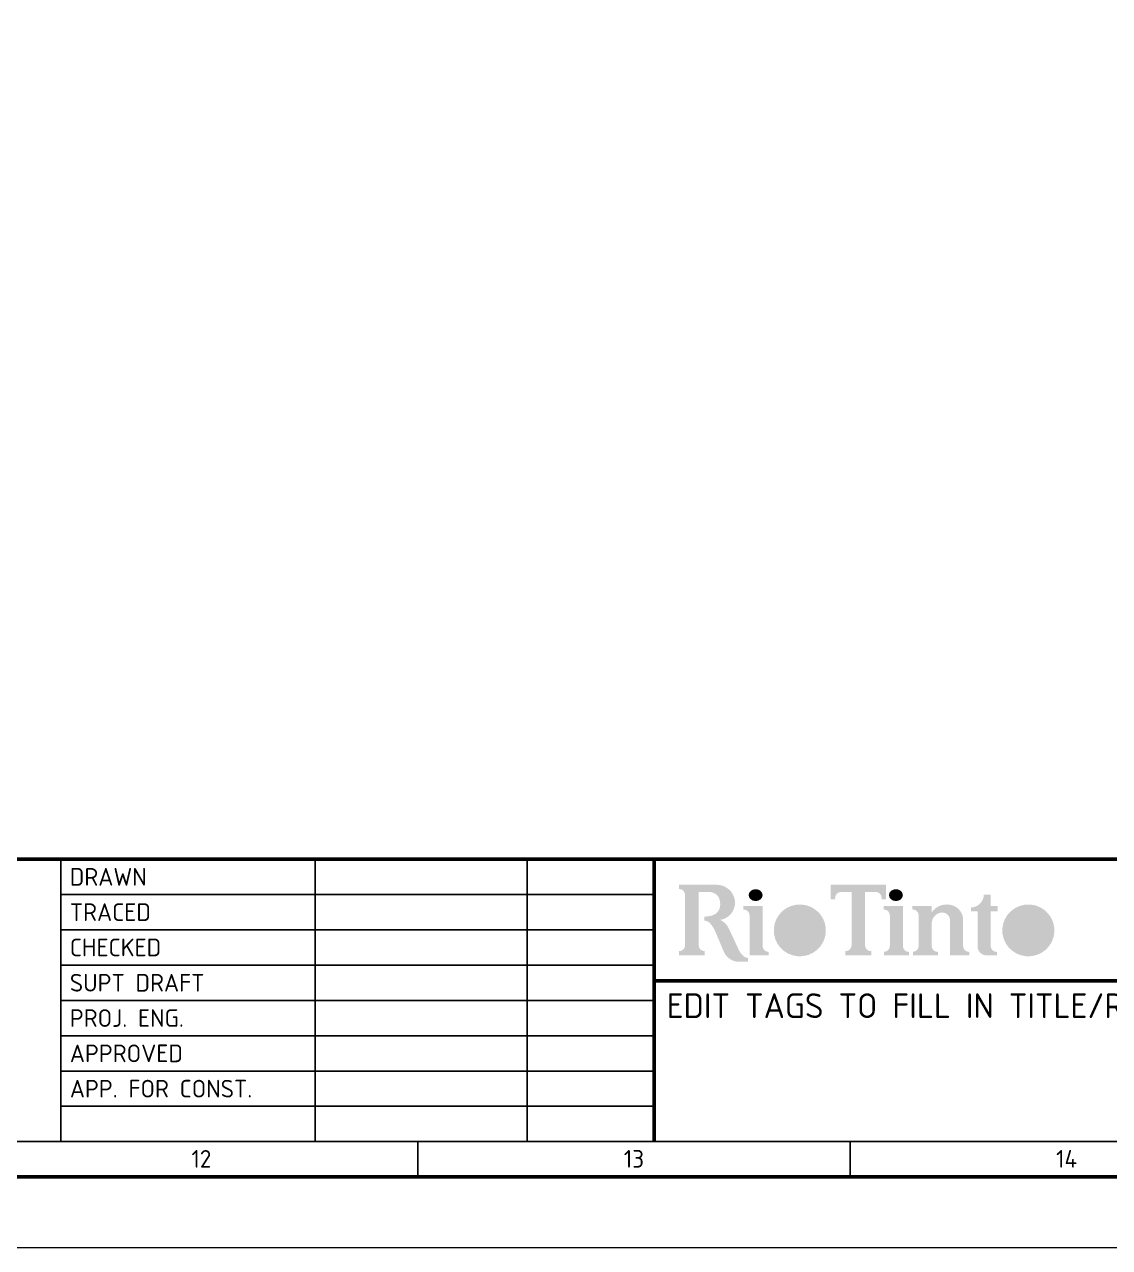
# Paper-space layout 'B1' of a CAD drawing. Header units: millimetres. Extents: x 0 to 1000, y 0 to 707.
# Drawn here: x 689.3 to 843, y 0 to 173.2 of the extents above; entities that cross this region are included whole.
import ezdxf
from ezdxf.enums import TextEntityAlignment as Align

# ---------------------------------------------------------------- set-up
doc = ezdxf.new("R2010")
doc.units = ezdxf.units.MM
doc.header["$MEASUREMENT"] = 0
doc.layers.add('G_Border', color=7, linetype='Continuous', lineweight=18)
doc.styles.add('Style-ISO3098B', font='ISO3098B.shx')

# ---------------------------------------------------------------- blocks, each defined once
blk = doc.blocks.new('RTB1')
at = {"layer": 'G_Border', "linetype": 'Continuous', "lineweight": 50, "extrusion": (0, 0, -1)}
h = blk.add_hatch(color=230, dxfattribs=at)
edge = h.paths.add_edge_path()
edge.add_line((-782.0000000000001, 51.375), (-787.3345120552642, 51.375))
edge.add_arc((-787.3345120552642, 48.76747543019464), 2.607524569805362, 90.00000000000061, 171.578664458457)
edge.add_ellipse((-787.4864548614515, 48.86328590695796), major_axis=(0.3305186296438332, 2.459673522930855), ratio=0.9848794287934538, start_angle=90.91815270923263, end_angle=180)
edge.add_line((-787.8169734910954, 46.40361238402711), (-788.0620765792596, 46.28365930029395))
edge.add_ellipse((-788.3368955497268, 44.61310635672061), major_axis=(0.7917867708837321, 1.714697465608173), ratio=0.474147875595414, start_angle=30.22773428812369, end_angle=90)
edge.add_line((-789.1499157103339, 44.9885303720597), (-790.4170663607233, 42.24438246675749))
edge.add_ellipse((-791.1896028581363, 42.60111255526878), major_axis=(-0.7075254976608495, -1.532220822959777), ratio=0.5041939685434073, start_angle=13.106070477327421, end_angle=90, ccw=False)
edge.add_line((-791.7035224490563, 41.0279129473484), (-791.7729982668726, 41.0279129473484))
edge.add_line((-791.7729982668727, 41.0279129473484), (-791.7729982668726, 40.46511742193857))
edge.add_line((-791.7729982668726, 40.46511742193857), (-790.515578410187, 40.46511742193857))
edge.add_arc((-790.5155784101869, 42.76401484257175), 2.298897420633169, 269.9999999999978, 293.8892185634298)
edge.add_arc((-790.5805857367658, 42.91078676980548), 2.459421409908388, 293.8892185634298, 337.2442445214399)
edge.add_line((-788.312600472705, 41.95947372273915), (-787.1402309208626, 44.75447069778392))
edge.add_arc((-783.2134548245701, 43.06607669544697), 4.274370692574578, 138.0822184304849, 156.7337694460291, ccw=False)
edge.add_arc((-785.558815954032, 45.17176310446929), 1.122445236487279, 90.83812571439978, 138.0822184304848, ccw=False)
edge.add_line((-785.5752345571781, 46.29408825271452), (-785.5752345571781, 46.87460858256961))
edge.add_line((-785.5752345571781, 46.87460858256961), (-785.7796321612531, 46.87460858256961))
edge.add_arc((-785.671644474292, 50.26081718257389), 3.387930049938792, 250.5052163634112, 268.1734313394782, ccw=False)
edge.add_arc((-786.2923247473781, 48.50756289725698), 1.528052475908656, 191.3858078027486, 250.50521636341028, ccw=False)
edge.add_arc((-785.6399548750081, 48.63893555713294), 2.193518647955531, 157.9547192591685, 191.3858071247187, ccw=False)
edge.add_arc((-786.4500645199475, 48.96698609270729), 1.319507898185008, 123.4436525449249, 157.9547199883758, ccw=False)
edge.add_arc((-786.1554664066531, 48.52094443121768), 1.854055568782353, 90.00001059520798, 123.44365254492479, ccw=False)
edge.add_line((-786.1554667495074, 50.375), (-784.785565899735, 50.375))
edge.add_line((-784.785565899735, 50.375), (-784.7855658997349, 42.80000000000001))
edge.add_arc((-785.610565899735, 42.80000000000001), 0.8250000000000002, 270, 360, ccw=False)
edge.add_line((-785.610565899735, 41.975), (-785.6461317994698, 41.975))
edge.add_line((-785.6461317994698, 41.975), (-785.6461317994698, 41.375))
edge.add_line((-785.6461317994698, 41.375), (-782.0000000000001, 41.375))
edge.add_line((-782.0000000000001, 41.375), (-782.0000000000001, 41.975))
edge.add_line((-782.0000000000001, 41.975), (-782.0355658997349, 41.975))
edge.add_arc((-782.0355658997349, 42.80000000000001), 0.8250000000000002, 180, 270, ccw=False)
edge.add_line((-782.860565899735, 42.80000000000001), (-782.8605658997351, 49.95))
edge.add_arc((-782.035565899735, 49.95), 0.8250000000000002, 90, 180, ccw=False)
edge.add_line((-782.035565899735, 50.775), (-782.0000000000001, 50.775))
edge.add_line((-782.0000000000001, 50.775), (-782.0000000000001, 51.375))
at = {"layer": 'G_Border', "linetype": 'Continuous', "lineweight": 50}
h = blk.add_hatch(color=230, dxfattribs=at)
edge = h.paths.add_edge_path()
edge.add_ellipse((792.8470678121071, 49.91024462399844), major_axis=(0.9862284464584126, 0.002817795561313121), ratio=0.8542996440839785, start_angle=0, end_angle=360)
for points in [[(811.3025680403235, 51.375), (803.4775680403237, 51.375), (803.4775680403237, 49.30000000000001), (804.1025680403237, 49.30000000000001), (804.1025680403238, 49.525, -0.414213562373095), (804.9275680403236, 50.35), (806.4275680403235, 50.35), (806.4275680403235, 42.80000000000001, -0.414213562373095), (805.6025680403237, 41.975), (805.567002140589, 41.975), (805.567002140589, 41.375), (809.2131339400586, 41.375), (809.2131339400586, 41.975), (809.1775680403236, 41.975, -0.414213562373095), (808.3525680403237, 42.80000000000001), (808.3525680403237, 50.35), (809.8525680403236, 50.35, -0.414213562373095), (810.6775680403235, 49.525), (810.6775680403235, 49.30000000000001), (811.3025680403235, 49.30000000000001)], [(793.8362032175614, 48.375), (791.1112032175615, 48.375), (791.1112032175615, 47.875), (791.1612032175615, 47.875, -0.414213562373095), (791.9862032175615, 47.05000000000001), (791.9862032175615, 41.375), (794.7112032175614, 41.375), (794.7112032175614, 41.875), (794.6612032175615, 41.875, -0.414213562373095), (793.8362032175614, 42.7)]]:
    blk.add_hatch(color=230, dxfattribs=at).paths.add_polyline_path(points)
h = blk.add_hatch(color=230, dxfattribs=at)
edge = h.paths.add_edge_path()
edge.add_ellipse((812.7093187984287, 49.91024462399844), major_axis=(0.9862284464584126, 0.002817795561313121), ratio=0.8542996440839785, start_angle=0, end_angle=360)
h = blk.add_hatch(color=230, dxfattribs=at)
edge = h.paths.add_edge_path()
edge.add_ellipse((799.1050714056474, 44.91306427666169), major_axis=(3.685164227363302, 0.1898957411845856), ratio=0.9952663458727438, start_angle=274.3631028347082, end_angle=634.2848390038803)
edge.add_line((799.5688765166971, 41.26978387793268), (799.5688765166971, 42.09938801280454))
edge.add_ellipse((799.0932029218234, 44.90119579283766), major_axis=(0.4806735948734798, -2.800962182472589), ratio=0.6071306263519746, start_angle=-7.958078640513122e-13, end_angle=359.831607198802, ccw=False)
edge.add_line((799.573876516697, 42.10023361036504), (799.573876516697, 41.2704202606937))
at = {"layer": 'G_Border', "linetype": 'Continuous', "lineweight": 50, "extrusion": (0, 0, -1)}
for points in [[(-815.0547925451775, 48.375), (-817.7797925451775, 48.375), (-817.7797925451775, 47.48157146964691, 0.342627732839414), (-820.8222798698519, 48.42065858613214, 0.3120756304735078), (-822.2231175761528, 46.39485389260575), (-822.2231175761528, 42.70000000000001, -0.414213562373095), (-823.0481175761527, 41.875), (-823.0981175761528, 41.875), (-823.0981175761528, 41.375), (-820.3731175761527, 41.375), (-820.3731175761529, 46.34559708973953, -0.4676522133068243), (-819.069108248445, 47.43489410790449, -0.3627206665122539), (-817.7797925451775, 45.89144024195842), (-817.7797925451777, 42.70000000000001, -0.414213562373095), (-818.6047925451775, 41.875), (-818.6547925451775, 41.875), (-818.6547925451775, 41.375), (-815.1047925451774, 41.375), (-815.1047925451775, 41.875, -0.414213562373095), (-815.9297925451775, 42.7), (-815.9297925451775, 47.05000000000001, -0.414213562373095), (-815.1047925451775, 47.875), (-815.0547925451775, 47.875)], [(-823.355477331018, 48.15010621077911, -0.3923043261708608), (-825.1587598267527, 49.98519814961529), (-826.1304773310183, 49.98519814961529), (-826.1304773310183, 48.375), (-827.1304773310183, 48.375), (-827.1304773310183, 47.625), (-826.1304773310183, 47.625), (-826.1304773310183, 42.70000000000001, -0.414213562373095), (-826.9554773310181, 41.875), (-827.0054773310183, 41.875), (-827.0054773310183, 41.375), (-825.542714875762, 41.37499999999997, 0.4142135623730883), (-824.2804773310181, 42.63723754474387), (-824.2804773310181, 47.625), (-823.355477331018, 47.625)], [(-810.9734542038833, 48.375), (-813.6984542038833, 48.375), (-813.6984542038834, 42.7, -0.414213562373095), (-814.5234542038835, 41.875), (-814.5734542038833, 41.875), (-814.5734542038833, 41.375), (-811.0234542038835, 41.375), (-811.0234542038835, 41.875, -0.414213562373095), (-811.8484542038833, 42.7), (-811.8484542038833, 47.05, -0.414213562373095), (-811.0234542038835, 47.875), (-810.9734542038833, 47.875)]]:
    blk.add_hatch(color=230, dxfattribs=at).paths.add_polyline_path(points)
at = {"layer": 'G_Border', "linetype": 'Continuous', "lineweight": 50}
h = blk.add_hatch(color=230, dxfattribs=at)
edge = h.paths.add_edge_path()
edge.add_ellipse((831.4592952967508, 44.91306427666169), major_axis=(3.685164227363302, 0.1898957411845856), ratio=0.9952663458727438, start_angle=274.3631028347082, end_angle=634.2848390038803)
edge.add_line((831.9231004078005, 41.26978387793268), (831.9231004078005, 42.09938801280454))
edge.add_ellipse((831.4474268129269, 44.90119579283766), major_axis=(0.4806735948734798, -2.800962182472589), ratio=0.6071306263519746, start_angle=-7.958078640513122e-13, end_angle=359.831607198802, ccw=False)
edge.add_line((831.9281004078003, 42.10023361036504), (831.9281004078003, 41.2704202606937))
at = {"layer": 'G_Border', "color": 30, "linetype": 'Continuous', "lineweight": 50}
for p, q in [((985.0000000000001, 55), (15, 55)), ((778.5000000000001, 15), (778.5000000000001, 55)), ((778.5000000000001, 37.75), (985.0000000000001, 37.75))]:
    blk.add_line(p, q, dxfattribs=at)
at = {"layer": 'G_Border', "color": 230, "linetype": 'Continuous', "lineweight": 25}
for p, q in [((694.5000000000001, 15), (694.5000000000001, 55)), ((730.5000000000001, 15), (730.5000000000001, 55)), ((760.5000000000001, 15), (760.5000000000001, 55)), ((778.5000000000001, 50), (694.5000000000001, 50)), ((778.5000000000001, 45), (694.5000000000001, 45)), ((778.5000000000001, 40), (694.5000000000001, 40)), ((778.5000000000001, 35), (694.5000000000001, 35)), ((778.5000000000001, 30), (694.5000000000001, 30)), ((778.5000000000001, 25), (694.5000000000001, 25)), ((778.5000000000001, 20), (694.5000000000001, 20)), ((745, 14.99999999999989), (745, 9.999999999999886)), ((806.25, 14.99999999999989), (806.25, 9.999999999999886))]:
    blk.add_line(p, q, dxfattribs=at)
at = {"layer": 'G_Border', "color": 7, "linetype": 'Continuous', "lineweight": 18}
blk.add_3dface([(0, 0), (1000, -2.328306436538696e-13), (1000, 707), (1.164153218269348e-13, 707)], dxfattribs=at)
at = {"layer": 'G_Border', "color": 30, "linetype": 'Continuous', "lineweight": 50}
blk.add_3dface([(10, 10), (990.0000000000001, 10), (990.0000000000001, 697), (10, 697)], dxfattribs=at)
at = {"layer": 'G_Border', "color": 230, "linetype": 'Continuous', "lineweight": 25}
blk.add_3dface([(15, 15), (985.0000000000001, 15), (985.0000000000001, 692), (15, 692)], dxfattribs=at)
at = {"layer": 'G_Border', "color": 7, "linetype": 'Continuous', "lineweight": 25, "style": 'Style-ISO3098B'}
for s, p in [('DRAWN', (695.7500000000001, 51.25)), ('TRACED', (695.7500000000001, 46.25)), ('CHECKED', (695.7500000000001, 41.25)), ('SUPT DRAFT', (695.7500000000001, 36.25)), ('PROJ. ENG.', (695.7500000000001, 31.25)), ('APPROVED', (695.7500000000001, 26.25)), ('APP. FOR CONST.', (695.7500000000001, 21.25))]:
    blk.add_text(s, height=2.5, dxfattribs=at).set_placement(p)
for s, p in [('12', (714.3749999999999, 12.56190380658313)), ('13', (775.6249999999999, 12.5625)), ('14', (836.8749999999999, 12.5625))]:
    blk.add_text(s, height=2.5, dxfattribs=at).set_placement(p, align=Align.MIDDLE_CENTER)
for tag, height, p in [('110 Ref1', 2.5, (26.25, 53.75)), ('118 Ref9', 2.5, (167.5005000000001, 53.75)), ('026 Rev1', 2.5, (309.0010000000002, 53.75)), ('027 By1', 2.5, (316.7510000000002, 53.75)), ('028 Date1', 2.5, (326.7510000000002, 53.75)), ('029 Description1', 2.5, (344.7510000000002, 53.75)), ('030 Ckd1', 2.5, (459.7510000000002, 53.75)), ('031 App1', 2.5, (469.7510000000002, 53.75)), ('068 Rev8', 2.5, (485.0010000000002, 53.75)), ('069 By8', 2.5, (492.7510000000002, 53.75)), ('070 Date8', 2.5, (502.7510000000002, 53.75)), ('071 Description8', 2.5, (520.7510000000001, 53.75)), ('072 Ckd8', 2.5, (635.7510000000001, 53.75)), ('073 App8', 2.5, (645.7510000000001, 53.75)), ('009 Drawn', 2.5, (731.7500000000001, 53.75)), ('010 Drawn Date', 2.5, (761.7500000000001, 53.75)), ('111 Ref2', 2.5, (26.25000000000012, 48.75)), ('119 Ref10', 2.5, (167.5005000000002, 48.75)), ('032 Rev2', 2.5, (309.0010000000002, 48.75)), ('033 By2', 2.5, (316.7510000000002, 48.75)), ('034 Date2', 2.5, (326.7510000000002, 48.75)), ('035 Description2', 2.5, (344.7510000000002, 48.75)), ('036 Ckd2', 2.5, (459.7510000000002, 48.75)), ('037 App2', 2.5, (469.7510000000002, 48.75)), ('074 Rev9', 2.5, (485.0010000000002, 48.75)), ('075 By9', 2.5, (492.7510000000002, 48.75)), ('076 Date9', 2.5, (502.7510000000002, 48.75)), ('077 Description9', 2.5, (520.7510000000001, 48.75)), ('078 Ckd9', 2.5, (635.7510000000001, 48.75)), ('079 App9', 2.5, (645.7510000000001, 48.75)), ('011 Traced', 2.5, (731.7500000000001, 48.75)), ('012 Traced Date', 2.5, (761.7500000000001, 48.75)), ('112 Ref3', 2.5, (26.25000000000012, 43.75)), ('120 Ref11', 2.5, (167.5005000000002, 43.75)), ('038 Rev3', 2.5, (309.0010000000002, 43.75)), ('039 By3', 2.5, (316.7510000000002, 43.75)), ('040 Date3', 2.5, (326.7510000000002, 43.75)), ('041 Description3', 2.5, (344.7510000000002, 43.75)), ('042 Ckd3', 2.5, (459.7510000000002, 43.75)), ('043 App3', 2.5, (469.7510000000002, 43.75)), ('080 Rev10', 2.5, (485.0010000000002, 43.75)), ('081 By10', 2.5, (492.7510000000002, 43.75)), ('082 Date10', 2.5, (502.7510000000002, 43.75)), ('083 Description10', 2.5, (520.7510000000001, 43.75)), ('084 Ckd10', 2.5, (635.7510000000001, 43.75)), ('085 App10', 2.5, (645.7510000000001, 43.75)), ('013 Checked', 2.5, (731.7500000000001, 43.75)), ('014 Checked Date', 2.5, (761.7500000000001, 43.75)), ('113 Ref4', 2.5, (26.25000000000012, 38.75)), ('121 Ref12', 2.5, (167.5005000000002, 38.75)), ('044 Rev4', 2.5, (309.0010000000002, 38.75)), ('045 By4', 2.5, (316.7510000000002, 38.75)), ('046 Date4', 2.5, (326.7510000000002, 38.75)), ('047 Description4', 2.5, (344.7510000000002, 38.75)), ('048 Ckd4', 2.5, (459.7510000000002, 38.75)), ('049 App4', 2.5, (469.7510000000002, 38.75)), ('086 Rev11', 2.5, (485.0010000000002, 38.75)), ('087 By11', 2.5, (492.7510000000002, 38.75)), ('088 Date11', 2.5, (502.7510000000002, 38.75)), ('089 Description11', 2.5, (520.7510000000001, 38.75)), ('090 Ckd11', 2.5, (635.7510000000001, 38.75)), ('091 App11', 2.5, (645.7510000000001, 38.75)), ('015 Supt Draft', 2.5, (731.7500000000001, 38.75)), ('016 Supt Draft Date', 2.5, (761.7500000000001, 38.75)), ('114 Ref5', 2.5, (26.25000000000012, 33.75)), ('122 Ref13', 2.5, (167.5005000000002, 33.75)), ('050 Rev5', 2.5, (309.0010000000002, 33.75)), ('051 By5', 2.5, (316.7510000000002, 33.75)), ('052 Date5', 2.5, (326.7510000000002, 33.75)), ('053 Description5', 2.5, (344.7510000000002, 33.75)), ('054 Ckd5', 2.5, (459.7510000000002, 33.75)), ('055 App5', 2.5, (469.7510000000002, 33.75)), ('092 Rev12', 2.5, (485.0010000000002, 33.75)), ('093 By12', 2.5, (492.7510000000002, 33.75)), ('094 Date12', 2.5, (502.7510000000002, 33.75)), ('095 Description12', 2.5, (520.7510000000001, 33.75)), ('096 Ckd12', 2.5, (635.7510000000001, 33.75)), ('097 App12', 2.5, (645.7510000000001, 33.75)), ('017 Proj Eng', 2.5, (731.7500000000001, 33.75)), ('018 Proj Eng Date', 2.5, (761.7500000000001, 33.75)), ('115 Ref6', 2.5, (26.25000000000012, 28.75)), ('123 Ref14', 2.5, (167.5005000000002, 28.75)), ('056 Rev6', 2.5, (309.0010000000002, 28.75)), ('057 By6', 2.5, (316.7510000000002, 28.75)), ('058 Date6', 2.5, (326.7510000000002, 28.75)), ('059 Description6', 2.5, (344.7510000000002, 28.75)), ('060 Ckd6', 2.5, (459.7510000000002, 28.75)), ('061 App6', 2.5, (469.7510000000002, 28.75)), ('098 Rev13', 2.5, (485.0010000000002, 28.75)), ('099 By13', 2.5, (492.7510000000002, 28.75)), ('100 Date13', 2.5, (502.7510000000002, 28.75)), ('101 Description13', 2.5, (520.7510000000001, 28.75)), ('102 Ckd13', 2.5, (635.7510000000001, 28.75)), ('103 App13', 2.5, (645.7510000000001, 28.75)), ('019 Approved', 2.5, (731.7500000000001, 28.75)), ('020 Approved Date', 2.5, (761.7500000000001, 28.75)), ('006 Drawing Number', 3.5, (923.2500000000001, 26.25)), ('007 Title Rev', 3.5, (976.7000000000002, 26.25)), ('116 Ref7', 2.5, (26.25000000000012, 23.75)), ('124 Ref15', 2.5, (167.5005000000002, 23.75)), ('062 Rev7', 2.5, (309.0010000000002, 23.75)), ('063 By7', 2.5, (316.7510000000002, 23.75)), ('064 Date7', 2.5, (326.7510000000002, 23.75)), ('065 Description7', 2.5, (344.7510000000002, 23.75)), ('066 Ckd7', 2.5, (459.7510000000002, 23.75)), ('067 App7', 2.5, (469.7510000000002, 23.75)), ('104 Rev14', 2.5, (485.0010000000002, 23.75)), ('105 By14', 2.5, (492.7510000000002, 23.75)), ('106 Date14', 2.5, (502.7510000000002, 23.75)), ('107 Description14', 2.5, (520.7510000000001, 23.75)), ('108 Ckd14', 2.5, (635.7510000000001, 23.75)), ('109 App14', 2.5, (645.7510000000001, 23.75)), ('021 App for Const', 2.5, (731.7500000000001, 23.75)), ('022 App for Const Date', 2.5, (761.7500000000001, 23.75)), ('117 Ref8', 2.5, (26.25000000000012, 18.75)), ('125 Ref16', 2.5, (167.5005000000002, 18.75)), ('023 Blank Person Title', 2.5, (695.7500000000001, 18.75)), ('024 Blank Person Name', 2.5, (731.7500000000001, 18.75)), ('025 Blank Person Date', 2.5, (761.7500000000001, 18.75))]:
    blk.add_attdef(tag, text='', height=height, dxfattribs=at).set_placement(p, align=Align.TOP_LEFT)
at = {"layer": 'G_Border', "color": 7, "linetype": 'Continuous', "lineweight": 25, "style": 'Style-ISO3098B', "flags": 8}
blk.add_attdef('001 Title Line 1', (0, 0), '', height=3.5, dxfattribs=at)
at = {"layer": 'G_Border', "color": 7, "linetype": 'Continuous', "lineweight": 25, "style": 'Style-ISO3098B'}
for tag, height in [('002 Title Line 2', 3.5), ('003 Title Line 3', 3.5), ('004 Title Line 4', 3.5), ('008 Project Number', 2.5), ('005 Scale', 2.5)]:
    blk.add_attdef(tag, (0, 0), '', height=height, dxfattribs=at)

psp = doc.layouts.new('B1')

# ---------------------------------------------------------------- block references
at = {"layer": 'G_Border', "color": 7, "linetype": 'Continuous', "lineweight": 18}
ref = psp.add_blockref('RTB1', (0, 0), dxfattribs=at)
ref.add_attrib('001 Title Line 1', 'EDIT TAGS TO FILL IN TITLE/REV/REF INFORMATION', (780.2500000000001, 32.5), dxfattribs={"color": 7, "linetype": 'Continuous', "lineweight": 25, "height": 3.5, "style": 'Style-ISO3098B'})

doc.saveas('drawing.dxf')
